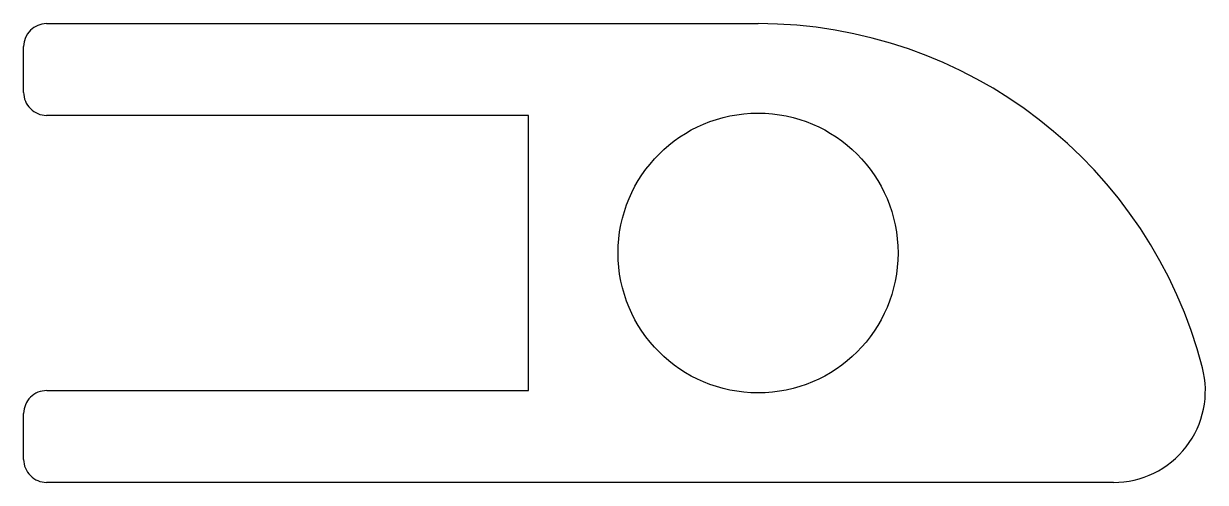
# Model space of a CAD drawing. Extents: x 1601.4 to 1627.2, y 1673.8 to 1683.8.
import ezdxf

# ---------------------------------------------------------------- set-up
doc = ezdxf.new("R2010")
doc.units = 0
doc.layers.get('0').update_dxf_attribs({"linetype": 'CONTINUOUS'})

msp = doc.modelspace()

# ---------------------------------------------------------------- linework, layer by layer
for p, q in [((1601.908, 1683.763), (1617.408, 1683.763)), ((1601.408, 1682.265), (1601.408, 1683.265)), ((1612.408, 1681.763), (1601.908, 1681.763)), ((1612.408, 1675.763), (1612.408, 1681.763)), ((1601.912, 1675.763), (1612.408, 1675.763)), ((1601.408, 1674.263), (1601.408, 1675.265)), ((1625.149, 1673.763), (1601.908, 1673.763))]:
    msp.add_line(p, q)
msp.add_circle((1617.408, 1678.763), 3.05)
for centre, radius, start, end in [((1601.908, 1683.263), 0.5, 90.0001, 179.7731), ((1617.408, 1673.763), 10, 14.4774, 90.0001), ((1601.908, 1682.263), 0.5, 179.7731, 269.9999), ((1625.154, 1675.763), 2, 269.8781, 14.4774), ((1601.908, 1675.263), 0.5, 89.5123, 179.7727), ((1601.908, 1674.263), 0.5, 179.9987, 270)]:
    msp.add_arc(centre, radius, start, end)

doc.saveas('drawing.dxf')
